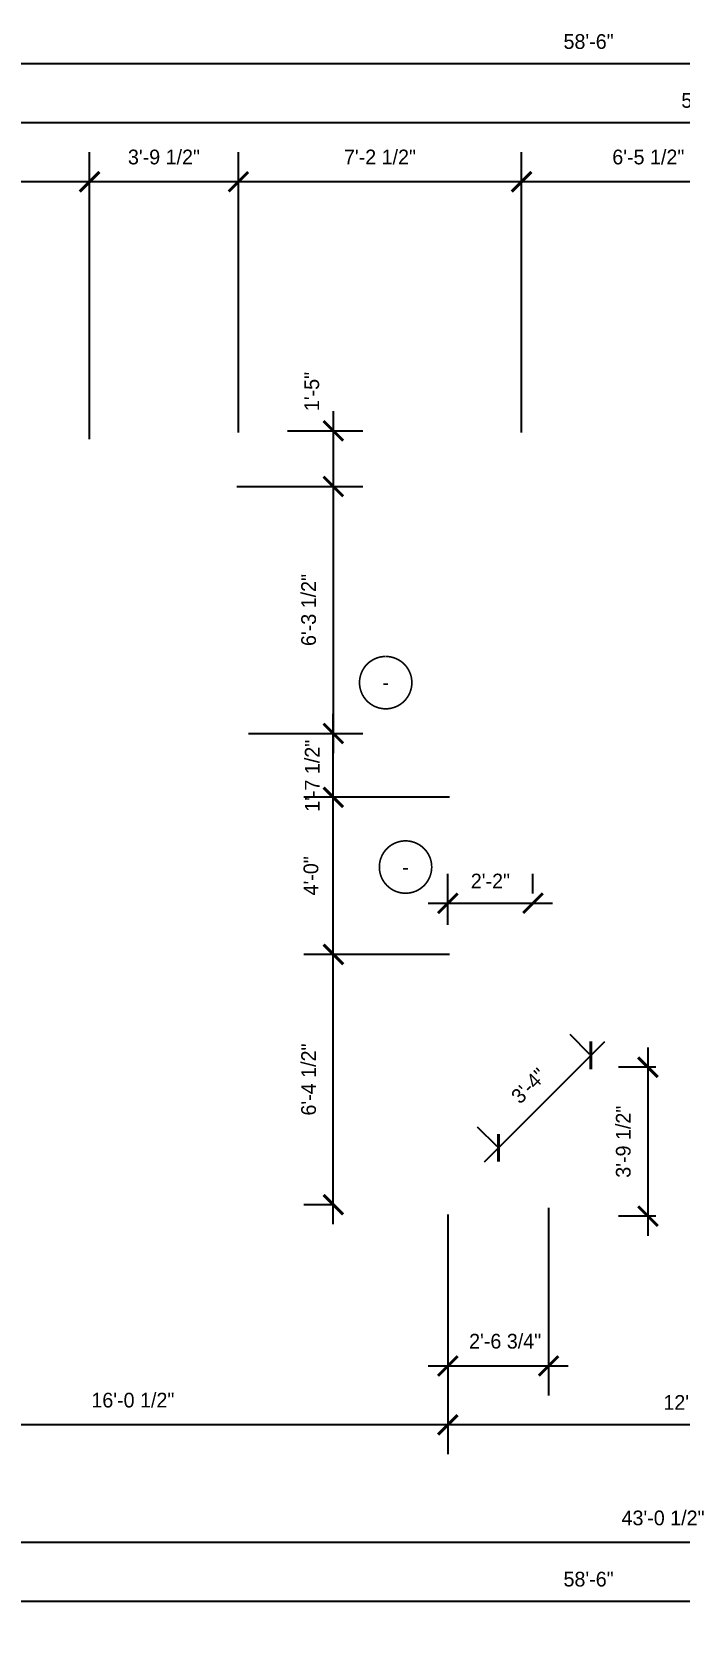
# Model space of a CAD drawing. Extents: x -3307 to 0, y -1500 to 1334.
# Drawn here: x -2990.6 to -2792.9, y -528.5 to -39.9 of the extents above; entities that cross this region are included whole.
import ezdxf

# ---------------------------------------------------------------- set-up
doc = ezdxf.new("R2010")
doc.units = 0
doc.header["$LTSCALE"] = 48
doc.header["$MEASUREMENT"] = 0
doc.header["$PDMODE"] = 3
doc.header["$PDSIZE"] = -2
doc.layers.get('0').update_dxf_attribs({"linetype": 'CONTINUOUS'})
doc.layers.get('DEFPOINTS').update_dxf_attribs({"linetype": 'CONTINUOUS'})
for name, color, linetype in [('A-DIMS', 3, 'CONTINUOUS'), ('A-SYM', 2, 'CONTINUOUS'), ('A-SYM TEXT', 3, 'CONTINUOUS')]:
    doc.layers.add(name, color=color, linetype=linetype)
doc.styles.get("Standard").update_dxf_attribs({"font": 'ERASMD.TTF', "height": 4.5})
doc.dimstyles.new('ARCHITECTURE', dxfattribs={"dimscale": 48, "dimtxt": 0.18, "dimasz": 0.125, "dimexe": 0.1875, "dimexo": 0.0625, "dimgap": 0.09375, "dimtad": 1, "dimdec": 4, "dimzin": 3, "dimdsep": 46, "dimlunit": 4, "dimtxsty": 'Standard', "dimblk1": 'ARCHTICK', "dimblk2": 'ARCHTICK', "dimsah": 1, "dimcen": 0.09375, "dimdle": 0.125, "dimclrd": 1, "dimclre": 1, "dimclrt": 3, "dimadec": 0, "dimazin": 0, "dimtfac": 1, "dimtdec": 4, "dimtofl": 0, "dimtmove": 2, "dimatfit": 3, "dimldrblk": 'ARCHTICK', "dimfxl": 1, "dimfrac": 2, "dimtolj": 1, "dimtzin": 0, "dimarcsym": 0})

# ---------------------------------------------------------------- blocks, each defined once
blk = doc.blocks.new('_ARCHTICK')
at = {"color": 0, "linetype": 'ByBlock', "const_width": 0.15}
blk.add_lwpolyline([(-0.5, -0.5), (0.5, 0.5)], dxfattribs=at)
blk = doc.blocks.new('*D37')
at = {"layer": 'A-DIMS', "color": 1, "lineweight": -2, "transparency": 16777216}
for p, q in [((-3171.54, -404.75), (-3171.54, -528.54)), ((-2469.54, -404.75), (-2469.54, -528.54)), ((-2463.54, -519.54), (-3177.54, -519.54))]:
    blk.add_line(p, q, dxfattribs=at)
at = {"layer": 'DEFPOINTS', "color": 0, "transparency": 16777216}
for p in [(-3171.54, -401.75), (-2469.54, -401.75), (-3171.54, -519.54)]:
    blk.add_point(p, dxfattribs=at)
at = {"layer": 'A-DIMS', "color": 1, "lineweight": -2, "transparency": 16777216, "xscale": 6, "yscale": 6, "zscale": 6, "rotation": 180}
blk.add_blockref('_ARCHTICK', (-3171.54, -519.54), dxfattribs=at)
at = {"layer": 'A-DIMS', "color": 1, "lineweight": -2, "transparency": 16777216, "xscale": 6, "yscale": 6, "zscale": 6}
blk.add_blockref('_ARCHTICK', (-2469.54, -519.54), dxfattribs=at)
at = {"layer": 'A-DIMS', "color": 3, "transparency": 16777216, "insert": (-2820.54, -512.72), "char_height": 4.5, "attachment_point": 5}
blk.add_mtext('\\A1;58\'-6"', dxfattribs=at)
blk = doc.blocks.new('*D39')
at = {"layer": 'A-DIMS', "color": 1, "lineweight": -2, "transparency": 16777216}
for p, q in [((-3056.04, -404.75), (-3056.04, -510.54)), ((-2539.54, -416.75), (-2539.54, -510.54)), ((-2533.54, -501.54), (-3062.04, -501.54))]:
    blk.add_line(p, q, dxfattribs=at)
at = {"layer": 'DEFPOINTS', "color": 0, "transparency": 16777216}
for p in [(-3056.04, -401.75), (-2539.54, -413.75), (-3056.04, -501.54)]:
    blk.add_point(p, dxfattribs=at)
at = {"layer": 'A-DIMS', "color": 1, "lineweight": -2, "transparency": 16777216, "xscale": 6, "yscale": 6, "zscale": 6, "rotation": 180}
blk.add_blockref('_ARCHTICK', (-3056.04, -501.54), dxfattribs=at)
at = {"layer": 'A-DIMS', "color": 1, "lineweight": -2, "transparency": 16777216, "xscale": 6, "yscale": 6, "zscale": 6}
blk.add_blockref('_ARCHTICK', (-2539.54, -501.54), dxfattribs=at)
at = {"layer": 'A-DIMS', "color": 3, "transparency": 16777216, "insert": (-2797.79, -494.01), "char_height": 4.5, "attachment_point": 5}
blk.add_mtext('\\A1;43\'-0 1/2"', dxfattribs=at)
blk = doc.blocks.new('*D49')
at = {"layer": 'A-DIMS', "color": 1, "lineweight": -2, "transparency": 16777216}
for p, q in [((-2716.54, -399.25), (-2716.54, -474.54)), ((-2863.54, -401.25), (-2863.54, -474.54)), ((-2710.54, -465.54), (-2869.54, -465.54))]:
    blk.add_line(p, q, dxfattribs=at)
at = {"layer": 'DEFPOINTS', "color": 0, "transparency": 16777216}
for p in [(-2863.54, -398.25), (-2716.54, -396.25), (-2863.54, -465.54)]:
    blk.add_point(p, dxfattribs=at)
at = {"layer": 'A-DIMS', "color": 1, "lineweight": -2, "transparency": 16777216, "xscale": 6, "yscale": 6, "zscale": 6, "rotation": 180}
blk.add_blockref('_ARCHTICK', (-2863.54, -465.54), dxfattribs=at)
at = {"layer": 'A-DIMS', "color": 1, "lineweight": -2, "transparency": 16777216, "xscale": 6, "yscale": 6, "zscale": 6}
blk.add_blockref('_ARCHTICK', (-2716.54, -465.54), dxfattribs=at)
at = {"layer": 'A-DIMS', "color": 3, "transparency": 16777216, "insert": (-2790.04, -458.72), "char_height": 4.5, "attachment_point": 5}
blk.add_mtext('\\A1;12\'-3"', dxfattribs=at)
blk = doc.blocks.new('*D50')
at = {"layer": 'A-DIMS', "color": 1, "lineweight": -2, "transparency": 16777216}
for p, q in [((-3056.04, -404.75), (-3056.04, -474.54)), ((-2863.54, -401.25), (-2863.54, -474.54)), ((-2857.54, -465.54), (-3062.04, -465.54))]:
    blk.add_line(p, q, dxfattribs=at)
at = {"layer": 'DEFPOINTS', "color": 0, "transparency": 16777216}
for p in [(-2863.54, -398.25), (-3056.04, -401.75), (-3056.04, -465.54)]:
    blk.add_point(p, dxfattribs=at)
at = {"layer": 'A-DIMS', "color": 1, "lineweight": -2, "transparency": 16777216, "xscale": 6, "yscale": 6, "zscale": 6, "rotation": 180}
blk.add_blockref('_ARCHTICK', (-3056.04, -465.54), dxfattribs=at)
at = {"layer": 'A-DIMS', "color": 1, "lineweight": -2, "transparency": 16777216, "xscale": 6, "yscale": 6, "zscale": 6}
blk.add_blockref('_ARCHTICK', (-2863.54, -465.54), dxfattribs=at)
at = {"layer": 'A-DIMS', "color": 3, "transparency": 16777216, "insert": (-2959.79, -458.01), "char_height": 4.5, "attachment_point": 5}
blk.add_mtext('\\A1;16\'-0 1/2"', dxfattribs=at)
blk = doc.blocks.new('*D53')
at = {"layer": 'A-DIMS', "color": 1, "lineweight": -2, "transparency": 16777216}
for p, q in [((-2832.76, -399.25), (-2832.76, -456.54)), ((-2863.54, -401.25), (-2863.54, -456.54)), ((-2869.54, -447.54), (-2826.76, -447.54))]:
    blk.add_line(p, q, dxfattribs=at)
at = {"layer": 'DEFPOINTS', "color": 0, "transparency": 16777216}
for p in [(-2863.54, -398.25), (-2832.76, -396.25), (-2832.76, -447.54)]:
    blk.add_point(p, dxfattribs=at)
at = {"layer": 'A-DIMS', "color": 1, "lineweight": -2, "transparency": 16777216, "xscale": 6, "yscale": 6, "zscale": 6, "rotation": 180}
blk.add_blockref('_ARCHTICK', (-2863.54, -447.54), dxfattribs=at)
at = {"layer": 'A-DIMS', "color": 1, "lineweight": -2, "transparency": 16777216, "xscale": 6, "yscale": 6, "zscale": 6}
blk.add_blockref('_ARCHTICK', (-2832.76, -447.54), dxfattribs=at)
at = {"layer": 'A-DIMS', "color": 3, "transparency": 16777216, "insert": (-2846.04, -440), "char_height": 4.5, "attachment_point": 5}
blk.add_mtext('\\A1;2\'-6 3/4"', dxfattribs=at)
blk = doc.blocks.new('*D56')
at = {"layer": 'A-DIMS', "color": 1, "lineweight": -2, "transparency": 16777216}
for p, q in [((-3171.54, -200.75), (-3171.54, -40.63)), ((-2469.54, -158.75), (-2469.54, -40.63)), ((-2463.54, -49.63), (-3177.54, -49.63))]:
    blk.add_line(p, q, dxfattribs=at)
at = {"layer": 'DEFPOINTS', "color": 0, "transparency": 16777216}
for p in [(-3171.54, -49.63), (-2469.54, -161.75), (-3171.54, -203.75)]:
    blk.add_point(p, dxfattribs=at)
at = {"layer": 'A-DIMS', "color": 1, "lineweight": -2, "transparency": 16777216, "xscale": 6, "yscale": 6, "zscale": 6, "rotation": 180}
blk.add_blockref('_ARCHTICK', (-3171.54, -49.63), dxfattribs=at)
at = {"layer": 'A-DIMS', "color": 1, "lineweight": -2, "transparency": 16777216, "xscale": 6, "yscale": 6, "zscale": 6}
blk.add_blockref('_ARCHTICK', (-2469.54, -49.63), dxfattribs=at)
at = {"layer": 'A-DIMS', "color": 3, "transparency": 16777216, "insert": (-2820.54, -42.8), "char_height": 4.5, "attachment_point": 5}
blk.add_mtext('\\A1;58\'-6"', dxfattribs=at)
blk = doc.blocks.new('*D57')
at = {"layer": 'A-DIMS', "color": 1, "lineweight": -2, "transparency": 16777216}
for p, q in [((-3099.54, -158.75), (-3099.54, -58.63)), ((-2469.54, -158.75), (-2469.54, -58.63)), ((-2463.54, -67.63), (-3105.54, -67.63))]:
    blk.add_line(p, q, dxfattribs=at)
at = {"layer": 'DEFPOINTS', "color": 0, "transparency": 16777216}
for p in [(-3099.54, -67.63), (-3099.54, -161.75), (-2469.54, -161.75)]:
    blk.add_point(p, dxfattribs=at)
at = {"layer": 'A-DIMS', "color": 1, "lineweight": -2, "transparency": 16777216, "xscale": 6, "yscale": 6, "zscale": 6, "rotation": 180}
blk.add_blockref('_ARCHTICK', (-3099.54, -67.63), dxfattribs=at)
at = {"layer": 'A-DIMS', "color": 1, "lineweight": -2, "transparency": 16777216, "xscale": 6, "yscale": 6, "zscale": 6}
blk.add_blockref('_ARCHTICK', (-2469.54, -67.63), dxfattribs=at)
at = {"layer": 'A-DIMS', "color": 3, "transparency": 16777216, "insert": (-2784.54, -60.8), "char_height": 4.5, "attachment_point": 5}
blk.add_mtext('\\A1;52\'-6"', dxfattribs=at)
blk = doc.blocks.new('*D64')
at = {"layer": 'A-DIMS', "color": 1, "lineweight": -2, "transparency": 16777216}
for p, q in [((-2841.04, -162.25), (-2841.04, -76.63)), ((-2763.54, -162.25), (-2763.54, -76.63)), ((-2757.54, -85.63), (-2847.04, -85.63))]:
    blk.add_line(p, q, dxfattribs=at)
at = {"layer": 'DEFPOINTS', "color": 0, "transparency": 16777216}
for p in [(-2841.04, -85.63), (-2841.04, -165.25), (-2763.54, -165.25)]:
    blk.add_point(p, dxfattribs=at)
at = {"layer": 'A-DIMS', "color": 1, "lineweight": -2, "transparency": 16777216, "xscale": 6, "yscale": 6, "zscale": 6, "rotation": 180}
blk.add_blockref('_ARCHTICK', (-2841.04, -85.63), dxfattribs=at)
at = {"layer": 'A-DIMS', "color": 1, "lineweight": -2, "transparency": 16777216, "xscale": 6, "yscale": 6, "zscale": 6}
blk.add_blockref('_ARCHTICK', (-2763.54, -85.63), dxfattribs=at)
at = {"layer": 'A-DIMS', "color": 3, "transparency": 16777216, "insert": (-2802.29, -78.09), "char_height": 4.5, "attachment_point": 5}
blk.add_mtext('\\A1;6\'-5 1/2"', dxfattribs=at)
blk = doc.blocks.new('*D65')
at = {"layer": 'A-DIMS', "color": 1, "lineweight": -2, "transparency": 16777216}
for p, q in [((-2927.54, -162.25), (-2927.54, -76.63)), ((-2841.04, -162.25), (-2841.04, -76.63)), ((-2835.04, -85.63), (-2933.54, -85.63))]:
    blk.add_line(p, q, dxfattribs=at)
at = {"layer": 'DEFPOINTS', "color": 0, "transparency": 16777216}
for p in [(-2927.54, -85.63), (-2927.54, -165.25), (-2841.04, -165.25)]:
    blk.add_point(p, dxfattribs=at)
at = {"layer": 'A-DIMS', "color": 1, "lineweight": -2, "transparency": 16777216, "xscale": 6, "yscale": 6, "zscale": 6, "rotation": 180}
blk.add_blockref('_ARCHTICK', (-2927.54, -85.63), dxfattribs=at)
at = {"layer": 'A-DIMS', "color": 1, "lineweight": -2, "transparency": 16777216, "xscale": 6, "yscale": 6, "zscale": 6}
blk.add_blockref('_ARCHTICK', (-2841.04, -85.63), dxfattribs=at)
at = {"layer": 'A-DIMS', "color": 3, "transparency": 16777216, "insert": (-2884.29, -78.09), "char_height": 4.5, "attachment_point": 5}
blk.add_mtext('\\A1;7\'-2 1/2"', dxfattribs=at)
blk = doc.blocks.new('*D66')
at = {"layer": 'A-DIMS', "color": 1, "lineweight": -2, "transparency": 16777216}
for p, q in [((-2973.04, -164.25), (-2973.04, -76.63)), ((-2927.54, -162.25), (-2927.54, -76.63)), ((-2921.54, -85.63), (-2979.04, -85.63))]:
    blk.add_line(p, q, dxfattribs=at)
at = {"layer": 'DEFPOINTS', "color": 0, "transparency": 16777216}
for p in [(-2973.04, -85.63), (-2927.54, -165.25), (-2973.04, -167.25)]:
    blk.add_point(p, dxfattribs=at)
at = {"layer": 'A-DIMS', "color": 1, "lineweight": -2, "transparency": 16777216, "xscale": 6, "yscale": 6, "zscale": 6, "rotation": 180}
blk.add_blockref('_ARCHTICK', (-2973.04, -85.63), dxfattribs=at)
at = {"layer": 'A-DIMS', "color": 1, "lineweight": -2, "transparency": 16777216, "xscale": 6, "yscale": 6, "zscale": 6}
blk.add_blockref('_ARCHTICK', (-2927.54, -85.63), dxfattribs=at)
at = {"layer": 'A-DIMS', "color": 3, "transparency": 16777216, "insert": (-2950.29, -78.09), "char_height": 4.5, "attachment_point": 5}
blk.add_mtext('\\A1;3\'-9 1/2"', dxfattribs=at)
blk = doc.blocks.new('*D67')
at = {"layer": 'A-DIMS', "color": 1, "lineweight": -2, "transparency": 16777216}
for p, q in [((-3056.54, -164.25), (-3056.54, -76.63)), ((-2973.04, -164.25), (-2973.04, -76.63)), ((-2967.04, -85.63), (-3062.54, -85.63))]:
    blk.add_line(p, q, dxfattribs=at)
at = {"layer": 'DEFPOINTS', "color": 0, "transparency": 16777216}
for p in [(-3056.54, -85.63), (-3056.54, -167.25), (-2973.04, -167.25)]:
    blk.add_point(p, dxfattribs=at)
at = {"layer": 'A-DIMS', "color": 1, "lineweight": -2, "transparency": 16777216, "xscale": 6, "yscale": 6, "zscale": 6, "rotation": 180}
blk.add_blockref('_ARCHTICK', (-3056.54, -85.63), dxfattribs=at)
at = {"layer": 'A-DIMS', "color": 1, "lineweight": -2, "transparency": 16777216, "xscale": 6, "yscale": 6, "zscale": 6}
blk.add_blockref('_ARCHTICK', (-2973.04, -85.63), dxfattribs=at)
at = {"layer": 'A-DIMS', "color": 3, "transparency": 16777216, "insert": (-3014.79, -78.09), "char_height": 4.5, "attachment_point": 5}
blk.add_mtext('\\A1;6\'-11 1/2"', dxfattribs=at)
blk = doc.blocks.new('*D120')
at = {"layer": 'A-DIMS', "color": 1, "lineweight": -2, "transparency": 16777216}
for p, q in [((-2898.54, -172.75), (-2898.54, -260.25)), ((-2928.04, -178.75), (-2889.54, -178.75)), ((-2924.5, -254.25), (-2889.54, -254.25))]:
    blk.add_line(p, q, dxfattribs=at)
at = {"layer": 'DEFPOINTS', "color": 0, "transparency": 16777216}
for p in [(-2931.04, -178.75), (-2927.5, -254.25), (-2898.54, -254.25)]:
    blk.add_point(p, dxfattribs=at)
at = {"layer": 'A-DIMS', "color": 1, "lineweight": -2, "transparency": 16777216, "xscale": 6, "yscale": 6, "zscale": 6}
for p, rotation in [((-2898.54, -178.75), 90), ((-2898.54, -254.25), 270)]:
    blk.add_blockref('_ARCHTICK', p, dxfattribs=dict(at, rotation=rotation))
at = {"layer": 'A-DIMS', "color": 3, "transparency": 16777216, "insert": (-2906.07, -216.5), "char_height": 4.5, "attachment_point": 5, "rotation": 90}
blk.add_mtext('\\A1;6\'-3 1/2"', dxfattribs=at)
blk = doc.blocks.new('*D121')
at = {"layer": 'A-DIMS', "color": 1, "lineweight": -2, "transparency": 16777216}
for p, q in [((-2898.54, -155.75), (-2898.54, -184.75)), ((-2912.56, -161.75), (-2889.54, -161.75)), ((-2928.04, -178.75), (-2889.54, -178.75))]:
    blk.add_line(p, q, dxfattribs=at)
at = {"layer": 'DEFPOINTS', "color": 0, "transparency": 16777216}
for p in [(-2915.56, -161.75), (-2931.04, -178.75), (-2898.54, -178.75)]:
    blk.add_point(p, dxfattribs=at)
at = {"layer": 'A-DIMS', "color": 1, "lineweight": -2, "transparency": 16777216, "xscale": 6, "yscale": 6, "zscale": 6}
for p, rotation in [((-2898.54, -161.75), 90), ((-2898.54, -178.75), 270)]:
    blk.add_blockref('_ARCHTICK', p, dxfattribs=dict(at, rotation=rotation))
at = {"layer": 'A-DIMS', "color": 3, "transparency": 16777216, "insert": (-2905.1, -149.73), "char_height": 4.5, "attachment_point": 5, "rotation": 90}
blk.add_mtext('\\A1;1\'-5"', dxfattribs=at)
blk = doc.blocks.new('*D122')
at = {"layer": 'A-DIMS', "color": 1, "lineweight": -2, "transparency": 16777216}
for p, q in [((-2898.54, -404.25), (-2898.54, -315.75)), ((-2863.04, -321.75), (-2907.54, -321.75)), ((-2898.74, -398.25), (-2907.54, -398.25))]:
    blk.add_line(p, q, dxfattribs=at)
at = {"layer": 'DEFPOINTS', "color": 0, "transparency": 16777216}
for p in [(-2898.54, -321.75), (-2860.04, -321.75), (-2895.74, -398.25)]:
    blk.add_point(p, dxfattribs=at)
at = {"layer": 'A-DIMS', "color": 1, "lineweight": -2, "transparency": 16777216, "xscale": 6, "yscale": 6, "zscale": 6}
for p, rotation in [((-2898.54, -321.75), 90), ((-2898.54, -398.25), 270)]:
    blk.add_blockref('_ARCHTICK', p, dxfattribs=dict(at, rotation=rotation))
at = {"layer": 'A-DIMS', "color": 3, "transparency": 16777216, "insert": (-2906.07, -360), "char_height": 4.5, "attachment_point": 5, "rotation": 90}
blk.add_mtext('\\A1;6\'-4 1/2"', dxfattribs=at)
blk = doc.blocks.new('*D123')
at = {"layer": 'A-DIMS', "color": 1, "lineweight": -2, "transparency": 16777216}
for p, q in [((-2898.54, -327.75), (-2898.54, -267.75)), ((-2863.04, -273.75), (-2907.54, -273.75)), ((-2863.04, -321.75), (-2907.54, -321.75))]:
    blk.add_line(p, q, dxfattribs=at)
at = {"layer": 'DEFPOINTS', "color": 0, "transparency": 16777216}
for p in [(-2898.54, -273.75), (-2860.04, -273.75), (-2860.04, -321.75)]:
    blk.add_point(p, dxfattribs=at)
at = {"layer": 'A-DIMS', "color": 1, "lineweight": -2, "transparency": 16777216, "xscale": 6, "yscale": 6, "zscale": 6}
for p, rotation in [((-2898.54, -273.75), 90), ((-2898.54, -321.75), 270)]:
    blk.add_blockref('_ARCHTICK', p, dxfattribs=dict(at, rotation=rotation))
at = {"layer": 'A-DIMS', "color": 3, "transparency": 16777216, "insert": (-2905.36, -297.75), "char_height": 4.5, "attachment_point": 5, "rotation": 90}
blk.add_mtext('\\A1;4\'-0"', dxfattribs=at)
blk = doc.blocks.new('*D124')
at = {"layer": 'A-DIMS', "color": 1, "lineweight": -2, "transparency": 16777216}
for p, q in [((-2898.54, -279.75), (-2898.54, -248.25)), ((-2904.02, -254.25), (-2889.54, -254.25)), ((-2863.04, -273.75), (-2907.54, -273.75))]:
    blk.add_line(p, q, dxfattribs=at)
at = {"layer": 'DEFPOINTS', "color": 0, "transparency": 16777216}
for p in [(-2907.02, -254.25), (-2898.54, -254.25), (-2860.04, -273.75)]:
    blk.add_point(p, dxfattribs=at)
at = {"layer": 'A-DIMS', "color": 1, "lineweight": -2, "transparency": 16777216, "xscale": 6, "yscale": 6, "zscale": 6}
for p, rotation in [((-2898.54, -254.25), 90), ((-2898.54, -273.75), 270)]:
    blk.add_blockref('_ARCHTICK', p, dxfattribs=dict(at, rotation=rotation))
at = {"layer": 'A-DIMS', "color": 3, "transparency": 16777216, "insert": (-2904.96, -267.17), "char_height": 4.5, "attachment_point": 5, "rotation": 90}
blk.add_mtext('\\A1;1\'-7 1/2"', dxfattribs=at)
blk = doc.blocks.new('*D128')
at = {"layer": 'A-DIMS', "color": 1, "lineweight": -2, "transparency": 16777216}
for p, q in [((-2863.54, -312.75), (-2863.54, -297.13)), ((-2837.54, -303.13), (-2837.54, -297.13)), ((-2869.54, -306.13), (-2831.54, -306.13))]:
    blk.add_line(p, q, dxfattribs=at)
at = {"layer": 'DEFPOINTS', "color": 0, "transparency": 16777216}
for p in [(-2837.54, -306.13), (-2837.54, -306.13), (-2863.54, -315.75)]:
    blk.add_point(p, dxfattribs=at)
at = {"layer": 'A-DIMS', "color": 1, "lineweight": -2, "transparency": 16777216, "xscale": 6, "yscale": 6, "zscale": 6, "rotation": 180}
blk.add_blockref('_ARCHTICK', (-2863.54, -306.13), dxfattribs=at)
at = {"layer": 'A-DIMS', "color": 1, "lineweight": -2, "transparency": 16777216, "xscale": 6, "yscale": 6, "zscale": 6}
blk.add_blockref('_ARCHTICK', (-2837.54, -306.13), dxfattribs=at)
at = {"layer": 'A-DIMS', "color": 3, "transparency": 16777216, "insert": (-2850.54, -299.34), "char_height": 4.5, "attachment_point": 5}
blk.add_mtext('\\A1;2\'-2"', dxfattribs=at)
blk = doc.blocks.new('*D129')
at = {"layer": 'A-DIMS', "color": 1, "lineweight": -2, "transparency": 16777216}
for p, q in [((-2802.39, -407.75), (-2802.39, -350.25)), ((-2800.04, -356.25), (-2811.39, -356.25)), ((-2799.95, -401.75), (-2811.39, -401.75))]:
    blk.add_line(p, q, dxfattribs=at)
at = {"layer": 'DEFPOINTS', "color": 0, "transparency": 16777216}
for p in [(-2802.39, -356.25), (-2797.04, -356.25), (-2796.95, -401.75)]:
    blk.add_point(p, dxfattribs=at)
at = {"layer": 'A-DIMS', "color": 1, "lineweight": -2, "transparency": 16777216, "xscale": 6, "yscale": 6, "zscale": 6}
for p, rotation in [((-2802.39, -356.25), 90), ((-2802.39, -401.75), 270)]:
    blk.add_blockref('_ARCHTICK', p, dxfattribs=dict(at, rotation=rotation))
at = {"layer": 'A-DIMS', "color": 3, "transparency": 16777216, "insert": (-2809.92, -379), "char_height": 4.5, "attachment_point": 5, "rotation": 90}
blk.add_mtext('\\A1;3\'-9 1/2"', dxfattribs=at)
blk = doc.blocks.new('*D130')
at = {"layer": 'A-DIMS', "color": 1, "lineweight": -2, "transparency": 16777216}
for p, q in [((-2820.24, -352.21), (-2826.19, -346.25)), ((-2852.36, -385.14), (-2815.59, -348.37)), ((-2848.52, -380.49), (-2854.48, -374.54))]:
    blk.add_line(p, q, dxfattribs=at)
at = {"layer": 'DEFPOINTS', "color": 0, "transparency": 16777216}
for p in [(-2819.83, -352.62), (-2818.12, -354.33), (-2846.4, -382.61)]:
    blk.add_point(p, dxfattribs=at)
at = {"layer": 'A-DIMS', "color": 1, "lineweight": -2, "transparency": 16777216, "xscale": 6, "yscale": 6, "zscale": 6}
for p, rotation in [((-2819.83, -352.62), 45.00000000000138), ((-2848.11, -380.9), 225.0000000000013)]:
    blk.add_blockref('_ARCHTICK', p, dxfattribs=dict(at, rotation=rotation))
at = {"layer": 'A-DIMS', "color": 3, "transparency": 16777216, "insert": (-2838.8, -361.93), "char_height": 4.5, "attachment_point": 5, "rotation": 45}
blk.add_mtext('\\A1;3\'-4"', dxfattribs=at)

msp = doc.modelspace()

# ---------------------------------------------------------------- linework, layer by layer
at = {"layer": 'A-SYM', "color": 1, "const_width": 0.5}
for points in [[(-2882.54145, -230.70136, 458.365508884), (-2882.47164, -230.70167, 458.365508884)], [(-2876.47834, -287.06147, 458.365508884), (-2876.40852, -287.06177, 458.365508884)]]:
    msp.add_lwpolyline(points, format="xyb", dxfattribs=at)

# ---------------------------------------------------------------- texts
at = {"layer": 'A-SYM TEXT', "color": 1, "char_height": 4.5, "width": 16, "attachment_point": 5}
for insert in [(-2882.54145, -238.70133), (-2876.47834, -295.06143)]:
    msp.add_mtext('-', dxfattribs=dict(at, insert=insert))

# ---------------------------------------------------------------- dimensions: what is measured, and where the dimension line sits
at = {"layer": 'A-DIMS'}
for base, p1, p2, picture, middle in [((-3171.54156, -49.62622), (-2469.54156, -161.75), (-3171.54156, -203.75), '*D56', (-2820.54156, -42.80369)), ((-3099.54156, -67.62622), (-2469.54156, -161.75), (-3099.54156, -161.75), '*D57', (-2784.54156, -60.80369)), ((-3056.54156, -85.62622), (-2973.04156, -167.25), (-3056.54156, -167.25), '*D67', (-3014.79156, -78.0949)), ((-2973.04156, -85.62622), (-2927.54156, -165.25), (-2973.04156, -167.25), '*D66', (-2950.29156, -78.0949)), ((-2927.54156, -85.62622), (-2841.04156, -165.25), (-2927.54156, -165.25), '*D65', (-2884.29156, -78.0949)), ((-2841.04156, -85.62622), (-2763.54156, -165.25), (-2841.04156, -165.25), '*D64', (-2802.29156, -78.0949)), ((-2837.54156, -306.12651), (-2863.54156, -315.75), (-2837.54156, -306.12651), '*D128', (-2850.54156, -299.34024)), ((-3056.04156, -465.54475), (-2863.54156, -398.25), (-3056.04156, -401.75), '*D50', (-2959.79156, -458.01343)), ((-2863.54156, -465.54475), (-2716.54156, -396.25), (-2863.54156, -398.25), '*D49', (-2790.04156, -458.72222)), ((-3171.54156, -519.54475), (-2469.54156, -401.75), (-3171.54156, -401.75), '*D37', (-2820.54156, -512.72222)), ((-3056.04156, -501.54475), (-2539.54156, -413.75), (-3056.04156, -401.75), '*D39', (-2797.79156, -494.01343))]:
    dim = msp.add_linear_dim(base=base, p1=p1, p2=p2, dimstyle='ARCHITECTURE', dxfattribs=at)
    dim.commit()
    dim.dimension.update_dxf_attribs({"geometry": picture, "text_midpoint": middle})
for base, p1, p2, picture, middle in [((-2898.54156, -178.75), (-2915.56229, -161.75), (-2931.04156, -178.75), '*D121', (-2905.09514, -149.73005)), ((-2898.54156, -254.25), (-2860.04156, -273.75), (-2907.0212, -254.25), '*D124', (-2904.95952, -267.16656))]:
    dim = msp.add_linear_dim(base=base, p1=p1, p2=p2, angle=90, dimstyle='ARCHITECTURE', dxfattribs=at)
    dim.commit()
    dim.dimension.update_dxf_attribs({"geometry": picture, "text_midpoint": middle, "dimtype": 160})
for base, p1, p2, picture, middle in [((-2898.54156, -254.25), (-2931.04156, -178.75), (-2927.50083, -254.25), '*D120', (-2906.07288, -216.5)), ((-2898.54156, -273.75), (-2860.04156, -321.75), (-2860.04156, -273.75), '*D123', (-2905.36409, -297.75)), ((-2898.54156, -321.75), (-2895.74247, -398.25), (-2860.04156, -321.75), '*D122', (-2906.07288, -360)), ((-2802.38947, -356.25), (-2796.94819, -401.75), (-2797.04156, -356.25), '*D129', (-2809.92079, -379))]:
    dim = msp.add_linear_dim(base=base, p1=p1, p2=p2, angle=90, dimstyle='ARCHITECTURE', dxfattribs=at)
    dim.commit()
    dim.dimension.update_dxf_attribs({"geometry": picture, "text_midpoint": middle})
dim = msp.add_aligned_dim(p1=(-2846.40248, -382.61091), p2=(-2818.11821, -354.32664), distance=2.42057, dimstyle='ARCHITECTURE', dxfattribs=at)
dim.commit()
dim.dimension.update_dxf_attribs({"geometry": '*D130', "text_midpoint": (-2838.79619, -361.93292)})
dim = msp.add_linear_dim(base=(-2832.76339, -447.54475), p1=(-2863.54156, -398.25), p2=(-2832.76339, -396.25), dimstyle='ARCHITECTURE', dxfattribs=at)
dim.commit()
dim.dimension.update_dxf_attribs({"geometry": '*D53', "text_midpoint": (-2846.04346, -439.99643), "dimtype": 160})

doc.saveas('drawing.dxf')
